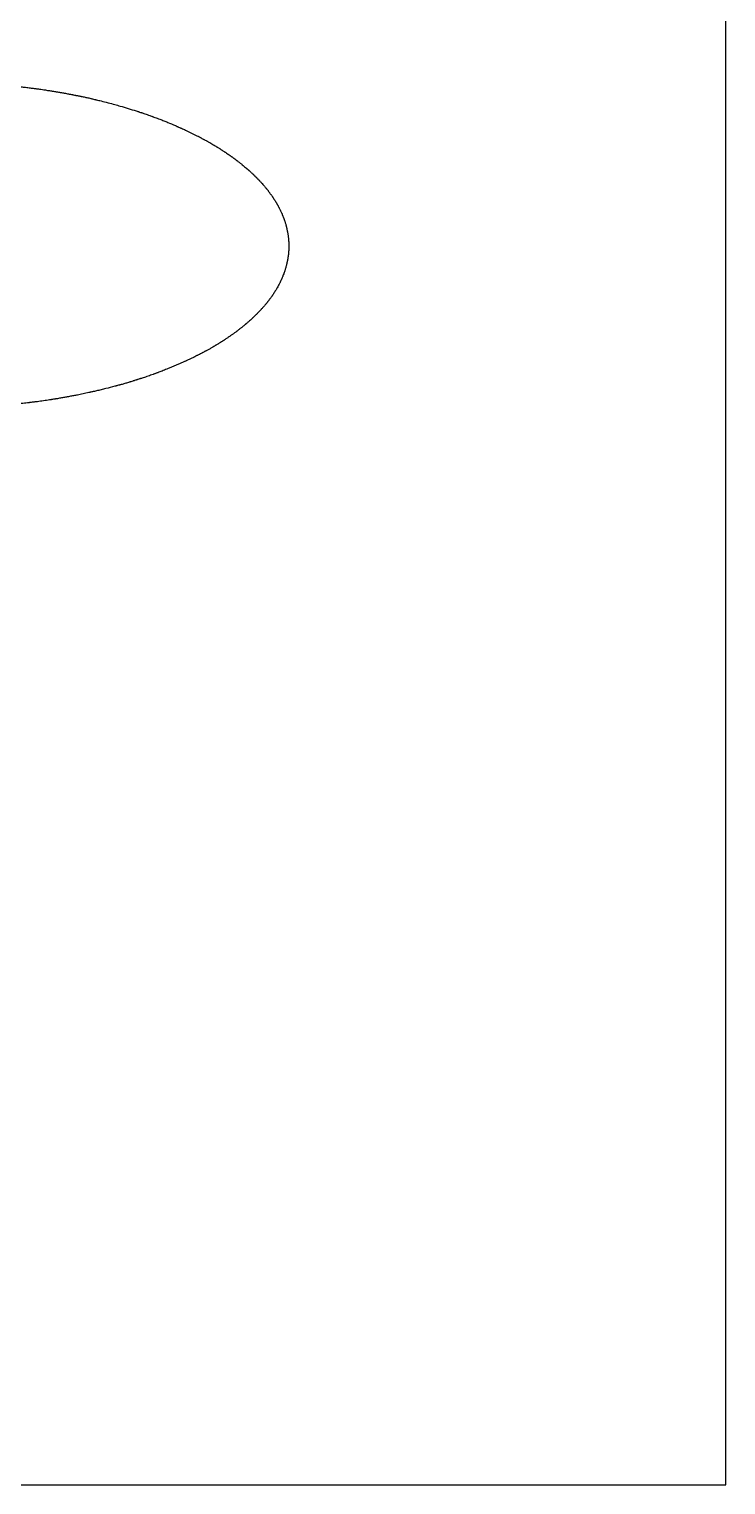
# Model space of a CAD drawing. Header units: millimetres. Extents: x 89860 to 502050, y -351975 to 882300.
# Drawn here: x 221360.838 to 221362.417, y -196982.173 to -196978.875 of the extents above; entities that cross this region are included whole.
import ezdxf

# ---------------------------------------------------------------- set-up
doc = ezdxf.new("R2010")
doc.units = ezdxf.units.MM
doc.header["$LTSCALE"] = 150
doc.layers.add('-----20 General Symbol', color=3, linetype='Continuous')
doc.layers.add('-----29 Cable Schedule', color=1, linetype='Continuous')

# ---------------------------------------------------------------- blocks, each defined once
blk = doc.blocks.new('A$C93139d4c')
at = {"layer": '-----20 General Symbol'}
for points, knots in [([(-30937.5834, -18782.1728), (-30937.5834, -18781.7199), (-30937.5834, -18781.2577), (-30937.5834, -18780.0789), (-30937.5834, -18779.3505), (-30937.5834, -18777.8524), (-30937.5834, -18777.0825), (-30937.5834, -18776.2924)], [0, 0, 0, 0, 0.249802, 0.249802, 0.624772, 0.624772, 1, 1, 1, 1]), ([(-30939.1903, -18779.0041), (-30939.1879, -18779.0044), (-30939.1856, -18779.0047), (-30939.1797, -18779.0053), (-30939.1761, -18779.0057), (-30939.169, -18779.0065), (-30939.1655, -18779.007), (-30939.162, -18779.0074)], [0, 0, 0, 0, 0.25, 0.25, 0.624999, 0.624999, 1, 1, 1, 1]), ([(-30939.162, -18779.0074), (-30939.1604, -18779.0076), (-30939.1588, -18779.0078), (-30939.1565, -18779.0081), (-30939.1557, -18779.0082), (-30939.1541, -18779.0085), (-30939.1533, -18779.0086), (-30939.1526, -18779.0087)], [0, 0, 0, 0, 0.5, 0.5, 0.75, 0.75, 1, 1, 1, 1]), ([(-30939.1526, -18779.0087), (-30939.151, -18779.0089), (-30939.1495, -18779.0091), (-30939.1471, -18779.0093), (-30939.1464, -18779.0094), (-30939.1448, -18779.0096), (-30939.1441, -18779.0097), (-30939.1433, -18779.0098)], [0, 0, 0, 0, 0.5, 0.5, 0.75, 0.75, 1, 1, 1, 1]), ([(-30939.1433, -18779.0098), (-30939.1417, -18779.01), (-30939.1402, -18779.0102), (-30939.1363, -18779.0108), (-30939.134, -18779.0111), (-30939.1294, -18779.0118), (-30939.1271, -18779.0121), (-30939.1248, -18779.0124)], [0, 0, 0, 0, 0.25, 0.25, 0.625, 0.625, 1, 1, 1, 1]), ([(-30939.1248, -18779.0124), (-30939.1233, -18779.0127), (-30939.1217, -18779.013), (-30939.1194, -18779.0134), (-30939.1187, -18779.0135), (-30939.1171, -18779.0138), (-30939.1164, -18779.0139), (-30939.1156, -18779.014)], [0, 0, 0, 0, 0.5, 0.5, 0.75, 0.75, 1, 1, 1, 1]), ([(-30939.1156, -18779.014), (-30939.1141, -18779.0143), (-30939.1126, -18779.0145), (-30939.1103, -18779.0148), (-30939.1095, -18779.0149), (-30939.108, -18779.0152), (-30939.1072, -18779.0153), (-30939.1064, -18779.0154)], [0, 0, 0, 0, 0.5, 0.5, 0.75, 0.75, 1, 1, 1, 1]), ([(-30939.1064, -18779.0154), (-30939.1049, -18779.0157), (-30939.1034, -18779.0159), (-30939.1012, -18779.0163), (-30939.1004, -18779.0165), (-30939.0989, -18779.0167), (-30939.0981, -18779.0169), (-30939.0974, -18779.017)], [0, 0, 0, 0, 0.5, 0.5, 0.75, 0.75, 1, 1, 1, 1]), ([(-30939.0974, -18779.017), (-30939.0959, -18779.0172), (-30939.0944, -18779.0174), (-30939.0921, -18779.0178), (-30939.0914, -18779.0179), (-30939.0898, -18779.0181), (-30939.0891, -18779.0182), (-30939.0883, -18779.0183)], [0, 0, 0, 0, 0.5, 0.5, 0.75, 0.75, 1, 1, 1, 1]), ([(-30939.0883, -18779.0183), (-30939.0868, -18779.0186), (-30939.0853, -18779.0189), (-30939.0831, -18779.0193), (-30939.0823, -18779.0194), (-30939.0808, -18779.0197), (-30939.0801, -18779.0198), (-30939.0793, -18779.0199)], [0, 0, 0, 0, 0.5, 0.5, 0.75, 0.75, 1, 1, 1, 1]), ([(-30939.0793, -18779.0199), (-30939.0779, -18779.0202), (-30939.0764, -18779.0206), (-30939.0742, -18779.021), (-30939.0734, -18779.0212), (-30939.0719, -18779.0215), (-30939.0712, -18779.0217), (-30939.0705, -18779.0218)], [0, 0, 0, 0, 0.5, 0.5, 0.75, 0.75, 1, 1, 1, 1]), ([(-30939.0705, -18779.0218), (-30939.069, -18779.0221), (-30939.0675, -18779.0223), (-30939.0653, -18779.0227), (-30939.0645, -18779.0229), (-30939.0631, -18779.0231), (-30939.0623, -18779.0233), (-30939.0616, -18779.0234)], [0, 0, 0, 0, 0.5, 0.5, 0.75, 0.75, 1, 1, 1, 1]), ([(-30939.0616, -18779.0234), (-30939.0601, -18779.0237), (-30939.0586, -18779.024), (-30939.0564, -18779.0245), (-30939.0557, -18779.0247), (-30939.0542, -18779.025), (-30939.0535, -18779.0251), (-30939.0527, -18779.0253)], [0, 0, 0, 0, 0.5, 0.5, 0.75, 0.75, 1, 1, 1, 1]), ([(-30939.0527, -18779.0253), (-30939.0513, -18779.0256), (-30939.0498, -18779.0258), (-30939.0476, -18779.0262), (-30939.0469, -18779.0264), (-30939.0454, -18779.0266), (-30939.0447, -18779.0268), (-30939.044, -18779.0269)], [0, 0, 0, 0, 0.5, 0.5, 0.75, 0.75, 1, 1, 1, 1]), ([(-30939.044, -18779.0269), (-30939.0411, -18779.0275), (-30939.0382, -18779.0281), (-30939.0338, -18779.0291), (-30939.0324, -18779.0294), (-30939.0295, -18779.03), (-30939.028, -18779.0303), (-30939.0266, -18779.0306)], [0, 0, 0, 0, 0.5, 0.5, 0.75, 0.75, 1, 1, 1, 1]), ([(-30939.0266, -18779.0306), (-30939.0251, -18779.031), (-30939.0237, -18779.0314), (-30939.0215, -18779.0319), (-30939.0208, -18779.0321), (-30939.0194, -18779.0324), (-30939.0187, -18779.0326), (-30939.018, -18779.0328)], [0, 0, 0, 0, 0.5, 0.5, 0.75, 0.75, 1, 1, 1, 1]), ([(-30939.018, -18779.0328), (-30939.0165, -18779.0331), (-30939.0151, -18779.0334), (-30939.013, -18779.0339), (-30939.0123, -18779.034), (-30939.0108, -18779.0343), (-30939.0101, -18779.0345), (-30939.0094, -18779.0347)], [0, 0, 0, 0, 0.5, 0.5, 0.75, 0.75, 1, 1, 1, 1]), ([(-30939.0094, -18779.0347), (-30939.0059, -18779.0355), (-30939.0024, -18779.0364), (-30938.9937, -18779.0386), (-30938.9884, -18779.04), (-30938.978, -18779.0427), (-30938.9728, -18779.044), (-30938.9675, -18779.0454)], [0, 0, 0, 0, 0.249994, 0.249994, 0.624991, 0.624991, 1, 1, 1, 1]), ([(-30938.9675, -18779.0454), (-30938.9635, -18779.0465), (-30938.9594, -18779.0477), (-30938.9493, -18779.0507), (-30938.9433, -18779.0525), (-30938.9313, -18779.0561), (-30938.9253, -18779.058), (-30938.9193, -18779.0598)], [0, 0, 0, 0, 0.249976, 0.249976, 0.624964, 0.624964, 1, 1, 1, 1]), ([(-30938.9193, -18779.0598), (-30938.918, -18779.0602), (-30938.9167, -18779.0607), (-30938.9148, -18779.0614), (-30938.9141, -18779.0616), (-30938.9128, -18779.062), (-30938.9122, -18779.0622), (-30938.9115, -18779.0625)], [0, 0, 0, 0, 0.5, 0.5, 0.75, 0.75, 1, 1, 1, 1]), ([(-30938.9115, -18779.0625), (-30938.9102, -18779.0629), (-30938.9089, -18779.0633), (-30938.907, -18779.0639), (-30938.9064, -18779.0641), (-30938.9051, -18779.0645), (-30938.9044, -18779.0647), (-30938.9038, -18779.0649)], [0, 0, 0, 0, 0.5, 0.5, 0.75, 0.75, 1, 1, 1, 1]), ([(-30938.9038, -18779.0649), (-30938.9025, -18779.0653), (-30938.9012, -18779.0658), (-30938.898, -18779.0669), (-30938.8961, -18779.0675), (-30938.8923, -18779.0689), (-30938.8904, -18779.0695), (-30938.8885, -18779.0702)], [0, 0, 0, 0, 0.249995, 0.249995, 0.624994, 0.624994, 1, 1, 1, 1]), ([(-30938.8885, -18779.0702), (-30938.8872, -18779.0707), (-30938.886, -18779.0712), (-30938.8841, -18779.0719), (-30938.8835, -18779.0722), (-30938.8822, -18779.0727), (-30938.8816, -18779.0729), (-30938.881, -18779.0732)], [0, 0, 0, 0, 0.5, 0.5, 0.75, 0.75, 1, 1, 1, 1]), ([(-30938.881, -18779.0732), (-30938.8797, -18779.0736), (-30938.8785, -18779.074), (-30938.8754, -18779.0752), (-30938.8735, -18779.0758), (-30938.8698, -18779.0772), (-30938.8679, -18779.0778), (-30938.8661, -18779.0785)], [0, 0, 0, 0, 0.249999, 0.249999, 0.624998, 0.624998, 1, 1, 1, 1]), ([(-30938.8661, -18779.0785), (-30938.8631, -18779.0797), (-30938.8601, -18779.0809), (-30938.854, -18779.0834), (-30938.851, -18779.0846), (-30938.8421, -18779.0882), (-30938.8361, -18779.0907), (-30938.8302, -18779.0932)], [0, 0, 0, 0, 0.249983, 0.249983, 0.499967, 0.499967, 1, 1, 1, 1]), ([(-30938.8302, -18779.0932), (-30938.8291, -18779.0937), (-30938.8279, -18779.0943), (-30938.8262, -18779.0951), (-30938.8256, -18779.0953), (-30938.8244, -18779.0959), (-30938.8238, -18779.0961), (-30938.8233, -18779.0964)], [0, 0, 0, 0, 0.5, 0.5, 0.75, 0.75, 1, 1, 1, 1]), ([(-30938.8233, -18779.0964), (-30938.8221, -18779.0969), (-30938.821, -18779.0974), (-30938.8193, -18779.0981), (-30938.8187, -18779.0984), (-30938.8175, -18779.0988), (-30938.817, -18779.0991), (-30938.8164, -18779.0993)], [0, 0, 0, 0, 0.5, 0.5, 0.75, 0.75, 1, 1, 1, 1]), ([(-30938.8164, -18779.0993), (-30938.8136, -18779.1007), (-30938.8108, -18779.102), (-30938.8038, -18779.1053), (-30938.7997, -18779.1073), (-30938.7914, -18779.1113), (-30938.7873, -18779.1133), (-30938.7832, -18779.1153)], [0, 0, 0, 0, 0.249974, 0.249974, 0.624967, 0.624967, 1, 1, 1, 1]), ([(-30938.7832, -18779.1153), (-30938.7821, -18779.1159), (-30938.7811, -18779.1164), (-30938.7795, -18779.1172), (-30938.7789, -18779.1175), (-30938.7779, -18779.118), (-30938.7773, -18779.1183), (-30938.7768, -18779.1185)], [0, 0, 0, 0, 0.5, 0.5, 0.75, 0.75, 1, 1, 1, 1]), ([(-30938.7768, -18779.1185), (-30938.7758, -18779.1191), (-30938.7747, -18779.1197), (-30938.7731, -18779.1206), (-30938.7726, -18779.1209), (-30938.7716, -18779.1214), (-30938.771, -18779.1217), (-30938.7705, -18779.122)], [0, 0, 0, 0, 0.5, 0.5, 0.75, 0.75, 1, 1, 1, 1]), ([(-30938.7705, -18779.122), (-30938.7695, -18779.1226), (-30938.7684, -18779.1231), (-30938.7669, -18779.1239), (-30938.7664, -18779.1242), (-30938.7653, -18779.1247), (-30938.7648, -18779.125), (-30938.7643, -18779.1252)], [0, 0, 0, 0, 0.5, 0.5, 0.75, 0.75, 1, 1, 1, 1]), ([(-30938.7643, -18779.1252), (-30938.7633, -18779.1258), (-30938.7622, -18779.1264), (-30938.7607, -18779.1272), (-30938.7602, -18779.1275), (-30938.7592, -18779.1281), (-30938.7586, -18779.1284), (-30938.7581, -18779.1287)], [0, 0, 0, 0, 0.5, 0.5, 0.75, 0.75, 1, 1, 1, 1]), ([(-30938.7581, -18779.1287), (-30938.7571, -18779.1293), (-30938.7561, -18779.1298), (-30938.7536, -18779.1313), (-30938.7521, -18779.1321), (-30938.7491, -18779.1339), (-30938.7476, -18779.1348), (-30938.7461, -18779.1356)], [0, 0, 0, 0, 0.249998, 0.249998, 0.624998, 0.624998, 1, 1, 1, 1]), ([(-30938.7461, -18779.1356), (-30938.7451, -18779.1362), (-30938.7441, -18779.1368), (-30938.7426, -18779.1376), (-30938.7422, -18779.1379), (-30938.7412, -18779.1385), (-30938.7407, -18779.1388), (-30938.7402, -18779.1391)], [0, 0, 0, 0, 0.5, 0.5, 0.75, 0.75, 1, 1, 1, 1]), ([(-30938.7402, -18779.1391), (-30938.7392, -18779.1397), (-30938.7383, -18779.1403), (-30938.7368, -18779.1413), (-30938.7363, -18779.1416), (-30938.7354, -18779.1422), (-30938.7349, -18779.1425), (-30938.7344, -18779.1428)], [0, 0, 0, 0, 0.5, 0.5, 0.75, 0.75, 1, 1, 1, 1]), ([(-30938.7344, -18779.1428), (-30938.7335, -18779.1434), (-30938.7325, -18779.144), (-30938.7311, -18779.1448), (-30938.7306, -18779.1451), (-30938.7297, -18779.1457), (-30938.7292, -18779.146), (-30938.7287, -18779.1463)], [0, 0, 0, 0, 0.5, 0.5, 0.75, 0.75, 1, 1, 1, 1]), ([(-30938.7287, -18779.1463), (-30938.7278, -18779.1469), (-30938.7268, -18779.1475), (-30938.7254, -18779.1485), (-30938.725, -18779.1488), (-30938.724, -18779.1494), (-30938.7236, -18779.1497), (-30938.7231, -18779.15)], [0, 0, 0, 0, 0.5, 0.5, 0.75, 0.75, 1, 1, 1, 1]), ([(-30938.7231, -18779.15), (-30938.7222, -18779.1506), (-30938.7213, -18779.1512), (-30938.7199, -18779.152), (-30938.7194, -18779.1523), (-30938.7185, -18779.1529), (-30938.718, -18779.1532), (-30938.7176, -18779.1535)], [0, 0, 0, 0, 0.5, 0.5, 0.75, 0.75, 1, 1, 1, 1]), ([(-30938.7176, -18779.1535), (-30938.7167, -18779.1541), (-30938.7157, -18779.1547), (-30938.7135, -18779.1563), (-30938.7121, -18779.1572), (-30938.7094, -18779.1591), (-30938.7081, -18779.16), (-30938.7068, -18779.1609)], [0, 0, 0, 0, 0.249998, 0.249998, 0.624997, 0.624997, 1, 1, 1, 1]), ([(-30938.7068, -18779.1609), (-30938.7059, -18779.1616), (-30938.705, -18779.1622), (-30938.7037, -18779.1631), (-30938.7032, -18779.1634), (-30938.7024, -18779.1641), (-30938.7019, -18779.1644), (-30938.7015, -18779.1647)], [0, 0, 0, 0, 0.5, 0.5, 0.75, 0.75, 1, 1, 1, 1]), ([(-30938.7015, -18779.1647), (-30938.7006, -18779.1653), (-30938.6998, -18779.1659), (-30938.6985, -18779.1669), (-30938.6981, -18779.1672), (-30938.6972, -18779.1678), (-30938.6968, -18779.1681), (-30938.6963, -18779.1684)], [0, 0, 0, 0, 0.5, 0.5, 0.75, 0.75, 1, 1, 1, 1]), ([(-30938.6963, -18779.1684), (-30938.6955, -18779.1691), (-30938.6946, -18779.1697), (-30938.6934, -18779.1707), (-30938.6929, -18779.1711), (-30938.6921, -18779.1717), (-30938.6917, -18779.1721), (-30938.6912, -18779.1724)], [0, 0, 0, 0, 0.5, 0.5, 0.75, 0.75, 1, 1, 1, 1]), ([(-30938.6912, -18779.1724), (-30938.6896, -18779.1736), (-30938.688, -18779.1749), (-30938.6855, -18779.1768), (-30938.6847, -18779.1774), (-30938.683, -18779.1786), (-30938.6822, -18779.1792), (-30938.6814, -18779.1799)], [0, 0, 0, 0, 0.5, 0.5, 0.75, 0.75, 1, 1, 1, 1]), ([(-30938.6814, -18779.1799), (-30938.6806, -18779.1805), (-30938.6798, -18779.1812), (-30938.6778, -18779.1829), (-30938.6767, -18779.1839), (-30938.6743, -18779.1859), (-30938.6731, -18779.1869), (-30938.672, -18779.1879)], [0, 0, 0, 0, 0.249998, 0.249998, 0.624997, 0.624997, 1, 1, 1, 1]), ([(-30938.672, -18779.1879), (-30938.6712, -18779.1885), (-30938.6704, -18779.1892), (-30938.6693, -18779.1902), (-30938.6689, -18779.1905), (-30938.6681, -18779.1912), (-30938.6678, -18779.1915), (-30938.6674, -18779.1918)], [0, 0, 0, 0, 0.5, 0.5, 0.75, 0.75, 1, 1, 1, 1]), ([(-30938.6674, -18779.1918), (-30938.6666, -18779.1925), (-30938.6659, -18779.1931), (-30938.6648, -18779.194), (-30938.6644, -18779.1943), (-30938.6636, -18779.195), (-30938.6633, -18779.1953), (-30938.6629, -18779.1956)], [0, 0, 0, 0, 0.5, 0.5, 0.75, 0.75, 1, 1, 1, 1]), ([(-30938.6629, -18779.1956), (-30938.6622, -18779.1962), (-30938.6614, -18779.1969), (-30938.6603, -18779.1979), (-30938.66, -18779.1982), (-30938.6592, -18779.1989), (-30938.6589, -18779.1992), (-30938.6585, -18779.1996)], [0, 0, 0, 0, 0.5, 0.5, 0.75, 0.75, 1, 1, 1, 1]), ([(-30938.6585, -18779.1996), (-30938.6578, -18779.2003), (-30938.6571, -18779.201), (-30938.656, -18779.2021), (-30938.6556, -18779.2024), (-30938.6549, -18779.2031), (-30938.6545, -18779.2035), (-30938.6542, -18779.2038)], [0, 0, 0, 0, 0.5, 0.5, 0.75, 0.75, 1, 1, 1, 1]), ([(-30938.6542, -18779.2038), (-30938.6535, -18779.2045), (-30938.6528, -18779.2052), (-30938.6517, -18779.2062), (-30938.6514, -18779.2065), (-30938.6507, -18779.2072), (-30938.6503, -18779.2075), (-30938.65, -18779.2078)], [0, 0, 0, 0, 0.5, 0.5, 0.75, 0.75, 1, 1, 1, 1]), ([(-30938.65, -18779.2078), (-30938.6493, -18779.2085), (-30938.6486, -18779.2091), (-30938.6476, -18779.2101), (-30938.6473, -18779.2105), (-30938.6466, -18779.2111), (-30938.6463, -18779.2115), (-30938.6459, -18779.2118)], [0, 0, 0, 0, 0.5, 0.5, 0.75, 0.75, 1, 1, 1, 1]), ([(-30938.6459, -18779.2118), (-30938.6453, -18779.2125), (-30938.6446, -18779.2132), (-30938.6436, -18779.2143), (-30938.6433, -18779.2146), (-30938.6426, -18779.2154), (-30938.6423, -18779.2157), (-30938.642, -18779.2161)], [0, 0, 0, 0, 0.5, 0.5, 0.75, 0.75, 1, 1, 1, 1]), ([(-30938.642, -18779.2161), (-30938.6413, -18779.2167), (-30938.6407, -18779.2174), (-30938.6397, -18779.2184), (-30938.6394, -18779.2187), (-30938.6387, -18779.2194), (-30938.6384, -18779.2197), (-30938.6381, -18779.2201)], [0, 0, 0, 0, 0.5, 0.5, 0.75, 0.75, 1, 1, 1, 1]), ([(-30938.6381, -18779.2201), (-30938.6374, -18779.2208), (-30938.6368, -18779.2215), (-30938.6358, -18779.2225), (-30938.6355, -18779.2229), (-30938.6349, -18779.2236), (-30938.6346, -18779.224), (-30938.6343, -18779.2243)], [0, 0, 0, 0, 0.5, 0.5, 0.75, 0.75, 1, 1, 1, 1]), ([(-30938.6343, -18779.2243), (-30938.6331, -18779.2257), (-30938.6319, -18779.2271), (-30938.6301, -18779.2291), (-30938.6295, -18779.2298), (-30938.6283, -18779.2312), (-30938.6277, -18779.2319), (-30938.6271, -18779.2326)], [0, 0, 0, 0, 0.499999, 0.499999, 0.75, 0.75, 1, 1, 1, 1]), ([(-30938.6271, -18779.2326), (-30938.6265, -18779.2333), (-30938.6259, -18779.234), (-30938.625, -18779.235), (-30938.6247, -18779.2354), (-30938.6242, -18779.2361), (-30938.6239, -18779.2365), (-30938.6236, -18779.2368)], [0, 0, 0, 0, 0.5, 0.5, 0.75, 0.75, 1, 1, 1, 1]), ([(-30938.6236, -18779.2368), (-30938.623, -18779.2375), (-30938.6225, -18779.2382), (-30938.6216, -18779.2393), (-30938.6213, -18779.2396), (-30938.6208, -18779.2404), (-30938.6205, -18779.2407), (-30938.6202, -18779.2411)], [0, 0, 0, 0, 0.5, 0.5, 0.75, 0.75, 1, 1, 1, 1]), ([(-30938.6202, -18779.2411), (-30938.6197, -18779.2418), (-30938.6192, -18779.2425), (-30938.6184, -18779.2435), (-30938.6181, -18779.2439), (-30938.6175, -18779.2446), (-30938.6173, -18779.245), (-30938.617, -18779.2453)], [0, 0, 0, 0, 0.5, 0.5, 0.75, 0.75, 1, 1, 1, 1]), ([(-30938.617, -18779.2453), (-30938.6165, -18779.2461), (-30938.616, -18779.2468), (-30938.6152, -18779.248), (-30938.6149, -18779.2483), (-30938.6144, -18779.2491), (-30938.6142, -18779.2495), (-30938.6139, -18779.2498)], [0, 0, 0, 0, 0.5, 0.5, 0.75, 0.75, 1, 1, 1, 1]), ([(-30938.6139, -18779.2498), (-30938.6134, -18779.2505), (-30938.6129, -18779.2513), (-30938.6121, -18779.2523), (-30938.6119, -18779.2527), (-30938.6114, -18779.2534), (-30938.6111, -18779.2537), (-30938.6108, -18779.2541)], [0, 0, 0, 0, 0.5, 0.5, 0.75, 0.75, 1, 1, 1, 1]), ([(-30938.6108, -18779.2541), (-30938.6104, -18779.2548), (-30938.6099, -18779.2555), (-30938.6092, -18779.2566), (-30938.6089, -18779.2569), (-30938.6084, -18779.2576), (-30938.6082, -18779.258), (-30938.608, -18779.2583)], [0, 0, 0, 0, 0.5, 0.5, 0.75, 0.75, 1, 1, 1, 1]), ([(-30938.608, -18779.2583), (-30938.6075, -18779.2591), (-30938.607, -18779.2598), (-30938.6063, -18779.261), (-30938.6061, -18779.2613), (-30938.6056, -18779.2621), (-30938.6054, -18779.2625), (-30938.6052, -18779.2629)], [0, 0, 0, 0, 0.5, 0.5, 0.75, 0.75, 1, 1, 1, 1]), ([(-30938.6052, -18779.2629), (-30938.6047, -18779.2636), (-30938.6043, -18779.2643), (-30938.6036, -18779.2653), (-30938.6034, -18779.2657), (-30938.6029, -18779.2664), (-30938.6027, -18779.2668), (-30938.6025, -18779.2671)], [0, 0, 0, 0, 0.5, 0.5, 0.75, 0.75, 1, 1, 1, 1]), ([(-30938.6025, -18779.2671), (-30938.602, -18779.2679), (-30938.6016, -18779.2686), (-30938.601, -18779.2697), (-30938.6008, -18779.2701), (-30938.6003, -18779.2709), (-30938.6001, -18779.2712), (-30938.5999, -18779.2716)], [0, 0, 0, 0, 0.5, 0.5, 0.75, 0.75, 1, 1, 1, 1]), ([(-30938.5999, -18779.2716), (-30938.5995, -18779.2723), (-30938.5991, -18779.273), (-30938.5985, -18779.2741), (-30938.5983, -18779.2745), (-30938.5978, -18779.2752), (-30938.5976, -18779.2755), (-30938.5974, -18779.2759)], [0, 0, 0, 0, 0.5, 0.5, 0.75, 0.75, 1, 1, 1, 1]), ([(-30938.5974, -18779.2759), (-30938.597, -18779.2766), (-30938.5967, -18779.2774), (-30938.5961, -18779.2785), (-30938.5959, -18779.2789), (-30938.5955, -18779.2796), (-30938.5953, -18779.28), (-30938.5951, -18779.2804)], [0, 0, 0, 0, 0.5, 0.5, 0.75, 0.75, 1, 1, 1, 1]), ([(-30938.5951, -18779.2804), (-30938.5947, -18779.2811), (-30938.5944, -18779.2819), (-30938.5934, -18779.2838), (-30938.5929, -18779.2849), (-30938.5918, -18779.2872), (-30938.5913, -18779.2883), (-30938.5908, -18779.2894)], [0, 0, 0, 0, 0.249998, 0.249998, 0.624997, 0.624997, 1, 1, 1, 1]), ([(-30938.5908, -18779.2894), (-30938.5904, -18779.2902), (-30938.5901, -18779.2909), (-30938.5896, -18779.292), (-30938.5894, -18779.2924), (-30938.5891, -18779.2932), (-30938.5889, -18779.2935), (-30938.5888, -18779.2939)], [0, 0, 0, 0, 0.5, 0.5, 0.75, 0.75, 1, 1, 1, 1]), ([(-30938.5888, -18779.2939), (-30938.5885, -18779.2947), (-30938.5882, -18779.2954), (-30938.5877, -18779.2966), (-30938.5875, -18779.2969), (-30938.5872, -18779.2977), (-30938.5871, -18779.2981), (-30938.5869, -18779.2984)], [0, 0, 0, 0, 0.5, 0.5, 0.75, 0.75, 1, 1, 1, 1]), ([(-30938.5869, -18779.2984), (-30938.5866, -18779.2992), (-30938.5863, -18779.2999), (-30938.5859, -18779.3011), (-30938.5857, -18779.3014), (-30938.5854, -18779.3022), (-30938.5853, -18779.3026), (-30938.5852, -18779.3029)], [0, 0, 0, 0, 0.5, 0.5, 0.75, 0.75, 1, 1, 1, 1]), ([(-30938.5852, -18779.3029), (-30938.5849, -18779.3037), (-30938.5846, -18779.3044), (-30938.5842, -18779.3056), (-30938.5841, -18779.306), (-30938.5838, -18779.3067), (-30938.5837, -18779.3071), (-30938.5835, -18779.3075)], [0, 0, 0, 0, 0.5, 0.5, 0.75, 0.75, 1, 1, 1, 1]), ([(-30938.5835, -18779.3075), (-30938.5833, -18779.3082), (-30938.583, -18779.309), (-30938.5824, -18779.3109), (-30938.582, -18779.3121), (-30938.5813, -18779.3144), (-30938.581, -18779.3156), (-30938.5806, -18779.3167)], [0, 0, 0, 0, 0.249995, 0.249995, 0.624993, 0.624993, 1, 1, 1, 1]), ([(-30938.5806, -18779.3167), (-30938.5804, -18779.3175), (-30938.5802, -18779.3183), (-30938.5799, -18779.3195), (-30938.5798, -18779.3199), (-30938.5795, -18779.3207), (-30938.5794, -18779.3211), (-30938.5793, -18779.3215)], [0, 0, 0, 0, 0.5, 0.5, 0.75, 0.75, 1, 1, 1, 1]), ([(-30938.5793, -18779.3215), (-30938.5791, -18779.3223), (-30938.579, -18779.323), (-30938.5787, -18779.3241), (-30938.5786, -18779.3245), (-30938.5784, -18779.3253), (-30938.5783, -18779.3256), (-30938.5782, -18779.326)], [0, 0, 0, 0, 0.5, 0.5, 0.75, 0.75, 1, 1, 1, 1]), ([(-30938.5782, -18779.326), (-30938.578, -18779.3268), (-30938.5779, -18779.3276), (-30938.5774, -18779.3295), (-30938.5772, -18779.3307), (-30938.5767, -18779.333), (-30938.5765, -18779.3341), (-30938.5763, -18779.3353)], [0, 0, 0, 0, 0.249998, 0.249998, 0.624997, 0.624997, 1, 1, 1, 1]), ([(-30938.5763, -18779.3353), (-30938.5761, -18779.3361), (-30938.576, -18779.3369), (-30938.5757, -18779.3389), (-30938.5755, -18779.3401), (-30938.5752, -18779.3425), (-30938.575, -18779.3436), (-30938.5749, -18779.3448)], [0, 0, 0, 0, 0.249998, 0.249998, 0.624997, 0.624997, 1, 1, 1, 1]), ([(-30938.5749, -18779.3448), (-30938.5748, -18779.3456), (-30938.5747, -18779.3463), (-30938.5746, -18779.3475), (-30938.5745, -18779.3478), (-30938.5744, -18779.3486), (-30938.5744, -18779.349), (-30938.5743, -18779.3493)], [0, 0, 0, 0, 0.5, 0.5, 0.75, 0.75, 1, 1, 1, 1]), ([(-30938.5743, -18779.3493), (-30938.5743, -18779.3501), (-30938.5742, -18779.3509), (-30938.5741, -18779.3521), (-30938.5741, -18779.3525), (-30938.574, -18779.3533), (-30938.574, -18779.3537), (-30938.574, -18779.3541)], [0, 0, 0, 0, 0.5, 0.5, 0.75, 0.75, 1, 1, 1, 1]), ([(-30938.574, -18779.3541), (-30938.5739, -18779.3557), (-30938.5738, -18779.3573), (-30938.5737, -18779.3597), (-30938.5737, -18779.3605), (-30938.5736, -18779.3621), (-30938.5736, -18779.3629), (-30938.5736, -18779.3636)], [0, 0, 0, 0, 0.5, 0.5, 0.75, 0.75, 1, 1, 1, 1]), ([(-30938.5749, -18779.3875), (-30938.5751, -18779.389), (-30938.5753, -18779.3906), (-30938.5757, -18779.3929), (-30938.5758, -18779.3936), (-30938.576, -18779.3952), (-30938.5762, -18779.396), (-30938.5763, -18779.3967)], [0, 0, 0, 0, 0.5, 0.5, 0.75, 0.75, 1, 1, 1, 1]), ([(-30938.5743, -18779.3827), (-30938.5744, -18779.3835), (-30938.5745, -18779.3843), (-30938.5746, -18779.3855), (-30938.5747, -18779.3859), (-30938.5748, -18779.3867), (-30938.5748, -18779.3871), (-30938.5749, -18779.3875)], [0, 0, 0, 0, 0.5, 0.5, 0.75, 0.75, 1, 1, 1, 1]), ([(-30938.574, -18779.3779), (-30938.574, -18779.3787), (-30938.5741, -18779.3795), (-30938.5742, -18779.3807), (-30938.5742, -18779.3811), (-30938.5743, -18779.3819), (-30938.5743, -18779.3823), (-30938.5743, -18779.3827)], [0, 0, 0, 0, 0.5, 0.5, 0.75, 0.75, 1, 1, 1, 1]), ([(-30938.5736, -18779.3684), (-30938.5736, -18779.37), (-30938.5737, -18779.3716), (-30938.5738, -18779.374), (-30938.5738, -18779.3748), (-30938.5739, -18779.3764), (-30938.5739, -18779.3772), (-30938.574, -18779.3779)], [0, 0, 0, 0, 0.5, 0.5, 0.75, 0.75, 1, 1, 1, 1]), ([(-30938.5736, -18779.3636), (-30938.5736, -18779.3644), (-30938.5736, -18779.3652), (-30938.5736, -18779.3664), (-30938.5736, -18779.3668), (-30938.5736, -18779.3676), (-30938.5736, -18779.368), (-30938.5736, -18779.3684)], [0, 0, 0, 0, 0.5, 0.5, 0.75, 0.75, 1, 1, 1, 1]), ([(-30938.582, -18779.42), (-30938.5822, -18779.4208), (-30938.5825, -18779.4215), (-30938.5829, -18779.4226), (-30938.583, -18779.423), (-30938.5833, -18779.4238), (-30938.5834, -18779.4241), (-30938.5835, -18779.4245)], [0, 0, 0, 0, 0.5, 0.5, 0.75, 0.75, 1, 1, 1, 1]), ([(-30938.5793, -18779.4108), (-30938.5796, -18779.4115), (-30938.5798, -18779.4123), (-30938.5803, -18779.4142), (-30938.5807, -18779.4154), (-30938.5813, -18779.4177), (-30938.5817, -18779.4188), (-30938.582, -18779.42)], [0, 0, 0, 0, 0.25, 0.25, 0.625, 0.625, 1, 1, 1, 1]), ([(-30938.5772, -18779.4015), (-30938.5775, -18779.403), (-30938.5779, -18779.4046), (-30938.5784, -18779.4069), (-30938.5786, -18779.4077), (-30938.579, -18779.4092), (-30938.5791, -18779.41), (-30938.5793, -18779.4108)], [0, 0, 0, 0, 0.5, 0.5, 0.75, 0.75, 1, 1, 1, 1]), ([(-30938.5763, -18779.3967), (-30938.5764, -18779.3975), (-30938.5766, -18779.3983), (-30938.5768, -18779.3995), (-30938.5769, -18779.3999), (-30938.577, -18779.4007), (-30938.5771, -18779.4011), (-30938.5772, -18779.4015)], [0, 0, 0, 0, 0.5, 0.5, 0.75, 0.75, 1, 1, 1, 1]), ([(-30938.5929, -18779.4472), (-30938.5933, -18779.448), (-30938.5937, -18779.4487), (-30938.5946, -18779.4505), (-30938.5952, -18779.4516), (-30938.5963, -18779.4538), (-30938.5969, -18779.4548), (-30938.5974, -18779.4559)], [0, 0, 0, 0, 0.25, 0.25, 0.624999, 0.624999, 1, 1, 1, 1]), ([(-30938.5908, -18779.4427), (-30938.5911, -18779.4435), (-30938.5915, -18779.4442), (-30938.592, -18779.4454), (-30938.5922, -18779.4457), (-30938.5925, -18779.4465), (-30938.5927, -18779.4468), (-30938.5929, -18779.4472)], [0, 0, 0, 0, 0.5, 0.5, 0.75, 0.75, 1, 1, 1, 1]), ([(-30938.5888, -18779.4382), (-30938.5891, -18779.439), (-30938.5894, -18779.4397), (-30938.5899, -18779.4409), (-30938.5901, -18779.4412), (-30938.5904, -18779.442), (-30938.5906, -18779.4424), (-30938.5908, -18779.4427)], [0, 0, 0, 0, 0.5, 0.5, 0.75, 0.75, 1, 1, 1, 1]), ([(-30938.5852, -18779.429), (-30938.5858, -18779.4305), (-30938.5864, -18779.4321), (-30938.5873, -18779.4344), (-30938.5876, -18779.4352), (-30938.5882, -18779.4367), (-30938.5885, -18779.4375), (-30938.5888, -18779.4382)], [0, 0, 0, 0, 0.5, 0.5, 0.75, 0.75, 1, 1, 1, 1]), ([(-30938.5835, -18779.4245), (-30938.5838, -18779.4252), (-30938.5841, -18779.426), (-30938.5845, -18779.4271), (-30938.5846, -18779.4275), (-30938.5849, -18779.4282), (-30938.585, -18779.4286), (-30938.5852, -18779.429)], [0, 0, 0, 0, 0.5, 0.5, 0.75, 0.75, 1, 1, 1, 1]), ([(-30938.617, -18779.4866), (-30938.6175, -18779.4873), (-30938.6181, -18779.488), (-30938.6189, -18779.489), (-30938.6192, -18779.4894), (-30938.6197, -18779.4901), (-30938.62, -18779.4904), (-30938.6202, -18779.4908)], [0, 0, 0, 0, 0.5, 0.5, 0.75, 0.75, 1, 1, 1, 1]), ([(-30938.6139, -18779.4821), (-30938.6144, -18779.4828), (-30938.6149, -18779.4836), (-30938.6157, -18779.4847), (-30938.616, -18779.4851), (-30938.6165, -18779.4858), (-30938.6168, -18779.4862), (-30938.617, -18779.4866)], [0, 0, 0, 0, 0.5, 0.5, 0.75, 0.75, 1, 1, 1, 1]), ([(-30938.6108, -18779.4778), (-30938.6114, -18779.4786), (-30938.6119, -18779.4793), (-30938.6126, -18779.4803), (-30938.6129, -18779.4807), (-30938.6134, -18779.4814), (-30938.6136, -18779.4817), (-30938.6139, -18779.4821)], [0, 0, 0, 0, 0.5, 0.5, 0.75, 0.75, 1, 1, 1, 1]), ([(-30938.608, -18779.4736), (-30938.6084, -18779.4743), (-30938.6089, -18779.475), (-30938.6096, -18779.4761), (-30938.6099, -18779.4764), (-30938.6104, -18779.4771), (-30938.6106, -18779.4775), (-30938.6108, -18779.4778)], [0, 0, 0, 0, 0.5, 0.5, 0.75, 0.75, 1, 1, 1, 1]), ([(-30938.6052, -18779.4691), (-30938.6056, -18779.4699), (-30938.6061, -18779.4706), (-30938.6068, -18779.4718), (-30938.607, -18779.4721), (-30938.6075, -18779.4729), (-30938.6077, -18779.4733), (-30938.608, -18779.4736)], [0, 0, 0, 0, 0.5, 0.5, 0.75, 0.75, 1, 1, 1, 1]), ([(-30938.6025, -18779.4649), (-30938.6029, -18779.4656), (-30938.6034, -18779.4663), (-30938.6041, -18779.4674), (-30938.6043, -18779.4677), (-30938.6047, -18779.4684), (-30938.605, -18779.4688), (-30938.6052, -18779.4691)], [0, 0, 0, 0, 0.5, 0.5, 0.75, 0.75, 1, 1, 1, 1]), ([(-30938.5974, -18779.4559), (-30938.5983, -18779.4574), (-30938.5991, -18779.4589), (-30938.6003, -18779.4612), (-30938.6008, -18779.4619), (-30938.6016, -18779.4634), (-30938.602, -18779.4642), (-30938.6025, -18779.4649)], [0, 0, 0, 0, 0.5, 0.5, 0.75, 0.75, 1, 1, 1, 1]), ([(-30938.6459, -18779.5198), (-30938.6466, -18779.5204), (-30938.6473, -18779.5211), (-30938.6483, -18779.5221), (-30938.6486, -18779.5224), (-30938.6493, -18779.5231), (-30938.6497, -18779.5234), (-30938.65, -18779.5237)], [0, 0, 0, 0, 0.5, 0.5, 0.75, 0.75, 1, 1, 1, 1]), ([(-30938.642, -18779.5156), (-30938.6426, -18779.5163), (-30938.6433, -18779.517), (-30938.6443, -18779.518), (-30938.6446, -18779.5184), (-30938.6453, -18779.5191), (-30938.6456, -18779.5194), (-30938.6459, -18779.5198)], [0, 0, 0, 0, 0.5, 0.5, 0.75, 0.75, 1, 1, 1, 1]), ([(-30938.6381, -18779.5116), (-30938.6387, -18779.5123), (-30938.6394, -18779.5129), (-30938.6403, -18779.5139), (-30938.6407, -18779.5142), (-30938.6413, -18779.5149), (-30938.6416, -18779.5152), (-30938.642, -18779.5156)], [0, 0, 0, 0, 0.5, 0.5, 0.75, 0.75, 1, 1, 1, 1]), ([(-30938.6343, -18779.5074), (-30938.6349, -18779.5081), (-30938.6355, -18779.5088), (-30938.6365, -18779.5099), (-30938.6368, -18779.5102), (-30938.6374, -18779.5109), (-30938.6377, -18779.5113), (-30938.6381, -18779.5116)], [0, 0, 0, 0, 0.5, 0.5, 0.75, 0.75, 1, 1, 1, 1]), ([(-30938.6271, -18779.4992), (-30938.6277, -18779.4999), (-30938.6283, -18779.5006), (-30938.6298, -18779.5023), (-30938.6307, -18779.5033), (-30938.6325, -18779.5053), (-30938.6334, -18779.5064), (-30938.6343, -18779.5074)], [0, 0, 0, 0, 0.249997, 0.249997, 0.624996, 0.624996, 1, 1, 1, 1]), ([(-30938.6236, -18779.495), (-30938.6242, -18779.4957), (-30938.6247, -18779.4964), (-30938.6256, -18779.4975), (-30938.6259, -18779.4978), (-30938.6265, -18779.4985), (-30938.6268, -18779.4989), (-30938.6271, -18779.4992)], [0, 0, 0, 0, 0.5, 0.5, 0.75, 0.75, 1, 1, 1, 1]), ([(-30938.6202, -18779.4908), (-30938.6208, -18779.4915), (-30938.6213, -18779.4922), (-30938.6222, -18779.4932), (-30938.6225, -18779.4936), (-30938.623, -18779.4943), (-30938.6233, -18779.4946), (-30938.6236, -18779.495)], [0, 0, 0, 0, 0.5, 0.5, 0.75, 0.75, 1, 1, 1, 1]), ([(-30938.6814, -18779.5514), (-30938.6822, -18779.552), (-30938.683, -18779.5526), (-30938.6843, -18779.5535), (-30938.6847, -18779.5538), (-30938.6855, -18779.5545), (-30938.6859, -18779.5548), (-30938.6863, -18779.5551)], [0, 0, 0, 0, 0.5, 0.5, 0.75, 0.75, 1, 1, 1, 1]), ([(-30938.672, -18779.5435), (-30938.6735, -18779.5448), (-30938.6751, -18779.5461), (-30938.6774, -18779.5481), (-30938.6782, -18779.5488), (-30938.6798, -18779.5501), (-30938.6806, -18779.5507), (-30938.6814, -18779.5514)], [0, 0, 0, 0, 0.5, 0.5, 0.75, 0.75, 1, 1, 1, 1]), ([(-30938.6674, -18779.5398), (-30938.6681, -18779.5404), (-30938.6689, -18779.541), (-30938.67, -18779.542), (-30938.6704, -18779.5423), (-30938.6712, -18779.5429), (-30938.6716, -18779.5432), (-30938.672, -18779.5435)], [0, 0, 0, 0, 0.5, 0.5, 0.75, 0.75, 1, 1, 1, 1]), ([(-30938.6585, -18779.5319), (-30938.66, -18779.5332), (-30938.6614, -18779.5345), (-30938.6636, -18779.5365), (-30938.6644, -18779.5372), (-30938.6659, -18779.5385), (-30938.6666, -18779.5391), (-30938.6674, -18779.5398)], [0, 0, 0, 0, 0.5, 0.5, 0.75, 0.75, 1, 1, 1, 1]), ([(-30938.6542, -18779.5277), (-30938.6549, -18779.5284), (-30938.6556, -18779.5291), (-30938.6567, -18779.5301), (-30938.6571, -18779.5305), (-30938.6578, -18779.5312), (-30938.6581, -18779.5316), (-30938.6585, -18779.5319)], [0, 0, 0, 0, 0.5, 0.5, 0.75, 0.75, 1, 1, 1, 1]), ([(-30938.65, -18779.5237), (-30938.6507, -18779.5244), (-30938.6514, -18779.5251), (-30938.6524, -18779.526), (-30938.6528, -18779.5264), (-30938.6535, -18779.527), (-30938.6538, -18779.5274), (-30938.6542, -18779.5277)], [0, 0, 0, 0, 0.5, 0.5, 0.75, 0.75, 1, 1, 1, 1]), ([(-30938.7287, -18779.5845), (-30938.7297, -18779.5852), (-30938.7306, -18779.5858), (-30938.732, -18779.5867), (-30938.7325, -18779.587), (-30938.7335, -18779.5876), (-30938.7339, -18779.5879), (-30938.7344, -18779.5882)], [0, 0, 0, 0, 0.5, 0.5, 0.75, 0.75, 1, 1, 1, 1]), ([(-30938.7231, -18779.5811), (-30938.724, -18779.5817), (-30938.725, -18779.5823), (-30938.7264, -18779.5831), (-30938.7268, -18779.5834), (-30938.7278, -18779.584), (-30938.7282, -18779.5843), (-30938.7287, -18779.5845)], [0, 0, 0, 0, 0.5, 0.5, 0.75, 0.75, 1, 1, 1, 1]), ([(-30938.7176, -18779.5774), (-30938.7185, -18779.5781), (-30938.7194, -18779.5787), (-30938.7208, -18779.5796), (-30938.7213, -18779.5799), (-30938.7222, -18779.5805), (-30938.7226, -18779.5808), (-30938.7231, -18779.5811)], [0, 0, 0, 0, 0.5, 0.5, 0.75, 0.75, 1, 1, 1, 1]), ([(-30938.7068, -18779.5701), (-30938.7085, -18779.5713), (-30938.7103, -18779.5725), (-30938.713, -18779.5744), (-30938.7139, -18779.575), (-30938.7157, -18779.5762), (-30938.7167, -18779.5768), (-30938.7176, -18779.5774)], [0, 0, 0, 0, 0.5, 0.5, 0.75, 0.75, 1, 1, 1, 1]), ([(-30938.7015, -18779.5664), (-30938.7024, -18779.567), (-30938.7032, -18779.5676), (-30938.7046, -18779.5685), (-30938.705, -18779.5689), (-30938.7059, -18779.5695), (-30938.7063, -18779.5698), (-30938.7068, -18779.5701)], [0, 0, 0, 0, 0.5, 0.5, 0.75, 0.75, 1, 1, 1, 1]), ([(-30938.6912, -18779.559), (-30938.6929, -18779.5603), (-30938.6946, -18779.5615), (-30938.6972, -18779.5633), (-30938.6981, -18779.5639), (-30938.6998, -18779.5652), (-30938.7006, -18779.5658), (-30938.7015, -18779.5664)], [0, 0, 0, 0, 0.5, 0.5, 0.75, 0.75, 1, 1, 1, 1]), ([(-30938.6863, -18779.5551), (-30938.6871, -18779.5557), (-30938.688, -18779.5564), (-30938.6892, -18779.5574), (-30938.6896, -18779.5577), (-30938.6904, -18779.5584), (-30938.6908, -18779.5587), (-30938.6912, -18779.559)], [0, 0, 0, 0, 0.5, 0.5, 0.75, 0.75, 1, 1, 1, 1]), ([(-30938.7897, -18779.6185), (-30938.7919, -18779.6195), (-30938.7941, -18779.6206), (-30938.7974, -18779.6221), (-30938.7985, -18779.6227), (-30938.8007, -18779.6237), (-30938.8018, -18779.6242), (-30938.8029, -18779.6248)], [0, 0, 0, 0, 0.5, 0.5, 0.75, 0.75, 1, 1, 1, 1]), ([(-30938.7832, -18779.615), (-30938.7843, -18779.6156), (-30938.7854, -18779.6162), (-30938.787, -18779.617), (-30938.7875, -18779.6173), (-30938.7886, -18779.6179), (-30938.7892, -18779.6182), (-30938.7897, -18779.6185)], [0, 0, 0, 0, 0.5, 0.5, 0.75, 0.75, 1, 1, 1, 1]), ([(-30938.7768, -18779.6119), (-30938.7779, -18779.6124), (-30938.7789, -18779.6129), (-30938.7805, -18779.6137), (-30938.7811, -18779.614), (-30938.7821, -18779.6145), (-30938.7827, -18779.6148), (-30938.7832, -18779.615)], [0, 0, 0, 0, 0.5, 0.5, 0.75, 0.75, 1, 1, 1, 1]), ([(-30938.7705, -18779.6085), (-30938.7716, -18779.609), (-30938.7726, -18779.6096), (-30938.7742, -18779.6105), (-30938.7747, -18779.6107), (-30938.7758, -18779.6113), (-30938.7763, -18779.6116), (-30938.7768, -18779.6119)], [0, 0, 0, 0, 0.5, 0.5, 0.75, 0.75, 1, 1, 1, 1]), ([(-30938.7643, -18779.6053), (-30938.7653, -18779.6058), (-30938.7664, -18779.6064), (-30938.7679, -18779.6072), (-30938.7684, -18779.6074), (-30938.7695, -18779.6079), (-30938.77, -18779.6082), (-30938.7705, -18779.6085)], [0, 0, 0, 0, 0.5, 0.5, 0.75, 0.75, 1, 1, 1, 1]), ([(-30938.7581, -18779.6019), (-30938.7592, -18779.6025), (-30938.7602, -18779.603), (-30938.7617, -18779.6039), (-30938.7622, -18779.6042), (-30938.7633, -18779.6047), (-30938.7638, -18779.605), (-30938.7643, -18779.6053)], [0, 0, 0, 0, 0.5, 0.5, 0.75, 0.75, 1, 1, 1, 1]), ([(-30938.7461, -18779.5951), (-30938.7481, -18779.5962), (-30938.7501, -18779.5974), (-30938.7531, -18779.5991), (-30938.7541, -18779.5996), (-30938.7561, -18779.6008), (-30938.7571, -18779.6013), (-30938.7581, -18779.6019)], [0, 0, 0, 0, 0.5, 0.5, 0.75, 0.75, 1, 1, 1, 1]), ([(-30938.7402, -18779.5916), (-30938.7412, -18779.5922), (-30938.7422, -18779.5928), (-30938.7436, -18779.5936), (-30938.7441, -18779.5939), (-30938.7451, -18779.5945), (-30938.7456, -18779.5948), (-30938.7461, -18779.5951)], [0, 0, 0, 0, 0.5, 0.5, 0.75, 0.75, 1, 1, 1, 1]), ([(-30938.7344, -18779.5882), (-30938.7354, -18779.5888), (-30938.7363, -18779.5894), (-30938.7378, -18779.5902), (-30938.7383, -18779.5905), (-30938.7392, -18779.5911), (-30938.7397, -18779.5914), (-30938.7402, -18779.5916)], [0, 0, 0, 0, 0.5, 0.5, 0.75, 0.75, 1, 1, 1, 1]), ([(-30938.8661, -18779.6513), (-30938.8673, -18779.6517), (-30938.8686, -18779.6522), (-30938.8704, -18779.6528), (-30938.871, -18779.653), (-30938.8723, -18779.6535), (-30938.8729, -18779.6537), (-30938.8735, -18779.6539)], [0, 0, 0, 0, 0.5, 0.5, 0.75, 0.75, 1, 1, 1, 1]), ([(-30938.8233, -18779.634), (-30938.8303, -18779.6369), (-30938.8374, -18779.6398), (-30938.8481, -18779.6441), (-30938.8517, -18779.6456), (-30938.8589, -18779.6484), (-30938.8625, -18779.6499), (-30938.8661, -18779.6513)], [0, 0, 0, 0, 0.499965, 0.499965, 0.749979, 0.749979, 1, 1, 1, 1]), ([(-30938.8096, -18779.6277), (-30938.8119, -18779.6287), (-30938.8141, -18779.6298), (-30938.8176, -18779.6313), (-30938.8187, -18779.6319), (-30938.821, -18779.6329), (-30938.8221, -18779.6334), (-30938.8233, -18779.634)], [0, 0, 0, 0, 0.5, 0.5, 0.75, 0.75, 1, 1, 1, 1]), ([(-30938.8029, -18779.6248), (-30938.804, -18779.6252), (-30938.8051, -18779.6257), (-30938.8068, -18779.6264), (-30938.8074, -18779.6267), (-30938.8085, -18779.6272), (-30938.8091, -18779.6274), (-30938.8096, -18779.6277)], [0, 0, 0, 0, 0.5, 0.5, 0.75, 0.75, 1, 1, 1, 1]), ([(-30938.9675, -18779.6838), (-30938.9745, -18779.6856), (-30938.9815, -18779.6873), (-30938.9919, -18779.69), (-30938.9954, -18779.6908), (-30939.0024, -18779.6926), (-30939.0059, -18779.6934), (-30939.0094, -18779.6943)], [0, 0, 0, 0, 0.499989, 0.499989, 0.749992, 0.749992, 1, 1, 1, 1]), ([(-30938.9593, -18779.6815), (-30938.9607, -18779.6818), (-30938.9621, -18779.6822), (-30938.9641, -18779.6828), (-30938.9648, -18779.683), (-30938.9662, -18779.6834), (-30938.9669, -18779.6836), (-30938.9675, -18779.6838)], [0, 0, 0, 0, 0.5, 0.5, 0.75, 0.75, 1, 1, 1, 1]), ([(-30938.9512, -18779.6794), (-30938.9525, -18779.6797), (-30938.9539, -18779.6801), (-30938.9559, -18779.6806), (-30938.9566, -18779.6808), (-30938.958, -18779.6811), (-30938.9587, -18779.6813), (-30938.9593, -18779.6815)], [0, 0, 0, 0, 0.5, 0.5, 0.75, 0.75, 1, 1, 1, 1]), ([(-30938.9351, -18779.6746), (-30938.9378, -18779.6754), (-30938.9405, -18779.6762), (-30938.9445, -18779.6774), (-30938.9458, -18779.6778), (-30938.9485, -18779.6786), (-30938.9498, -18779.679), (-30938.9512, -18779.6794)], [0, 0, 0, 0, 0.5, 0.5, 0.75, 0.75, 1, 1, 1, 1]), ([(-30938.9272, -18779.672), (-30938.9285, -18779.6724), (-30938.9298, -18779.6729), (-30938.9318, -18779.6735), (-30938.9325, -18779.6738), (-30938.9338, -18779.6742), (-30938.9345, -18779.6744), (-30938.9351, -18779.6746)], [0, 0, 0, 0, 0.5, 0.5, 0.75, 0.75, 1, 1, 1, 1]), ([(-30938.9193, -18779.6696), (-30938.9206, -18779.67), (-30938.922, -18779.6704), (-30938.9239, -18779.671), (-30938.9246, -18779.6712), (-30938.9259, -18779.6716), (-30938.9265, -18779.6718), (-30938.9272, -18779.672)], [0, 0, 0, 0, 0.5, 0.5, 0.75, 0.75, 1, 1, 1, 1]), ([(-30938.9115, -18779.667), (-30938.9128, -18779.6675), (-30938.9141, -18779.6679), (-30938.9161, -18779.6686), (-30938.9167, -18779.6688), (-30938.918, -18779.6692), (-30938.9187, -18779.6694), (-30938.9193, -18779.6696)], [0, 0, 0, 0, 0.5, 0.5, 0.75, 0.75, 1, 1, 1, 1]), ([(-30938.9038, -18779.6647), (-30938.9051, -18779.6651), (-30938.9064, -18779.6655), (-30938.9083, -18779.666), (-30938.9089, -18779.6662), (-30938.9102, -18779.6666), (-30938.9109, -18779.6668), (-30938.9115, -18779.667)], [0, 0, 0, 0, 0.5, 0.5, 0.75, 0.75, 1, 1, 1, 1]), ([(-30938.881, -18779.6568), (-30938.8848, -18779.6581), (-30938.8885, -18779.6594), (-30938.8942, -18779.6614), (-30938.8961, -18779.6621), (-30938.8999, -18779.6634), (-30938.9019, -18779.664), (-30938.9038, -18779.6647)], [0, 0, 0, 0, 0.499986, 0.499986, 0.749991, 0.749991, 1, 1, 1, 1]), ([(-30938.8735, -18779.6539), (-30938.8747, -18779.6544), (-30938.876, -18779.6549), (-30938.8779, -18779.6556), (-30938.8785, -18779.6558), (-30938.8797, -18779.6563), (-30938.8803, -18779.6566), (-30938.881, -18779.6568)], [0, 0, 0, 0, 0.5, 0.5, 0.75, 0.75, 1, 1, 1, 1]), ([(-30939.1433, -18779.7187), (-30939.1448, -18779.7188), (-30939.1464, -18779.719), (-30939.1487, -18779.7193), (-30939.1495, -18779.7194), (-30939.151, -18779.7195), (-30939.1518, -18779.7196), (-30939.1526, -18779.7197)], [0, 0, 0, 0, 0.5, 0.5, 0.75, 0.75, 1, 1, 1, 1]), ([(-30939.1156, -18779.7147), (-30939.1202, -18779.7154), (-30939.1248, -18779.7161), (-30939.1317, -18779.717), (-30939.1341, -18779.7174), (-30939.1387, -18779.718), (-30939.141, -18779.7183), (-30939.1433, -18779.7187)], [0, 0, 0, 0, 0.499999, 0.499999, 0.749999, 0.749999, 1, 1, 1, 1]), ([(-30939.1064, -18779.7132), (-30939.108, -18779.7134), (-30939.1095, -18779.7137), (-30939.1118, -18779.7141), (-30939.1126, -18779.7142), (-30939.1141, -18779.7145), (-30939.1148, -18779.7146), (-30939.1156, -18779.7147)], [0, 0, 0, 0, 0.5, 0.5, 0.75, 0.75, 1, 1, 1, 1]), ([(-30939.0974, -18779.7119), (-30939.0989, -18779.7121), (-30939.1004, -18779.7123), (-30939.1027, -18779.7126), (-30939.1034, -18779.7127), (-30939.1049, -18779.7129), (-30939.1057, -18779.7131), (-30939.1064, -18779.7132)], [0, 0, 0, 0, 0.5, 0.5, 0.75, 0.75, 1, 1, 1, 1]), ([(-30939.0793, -18779.7087), (-30939.0824, -18779.7092), (-30939.0854, -18779.7098), (-30939.0899, -18779.7105), (-30939.0914, -18779.7108), (-30939.0944, -18779.7113), (-30939.0959, -18779.7116), (-30939.0974, -18779.7119)], [0, 0, 0, 0, 0.5, 0.5, 0.75, 0.75, 1, 1, 1, 1]), ([(-30939.0705, -18779.7069), (-30939.0719, -18779.7072), (-30939.0734, -18779.7075), (-30939.0756, -18779.7079), (-30939.0764, -18779.7081), (-30939.0779, -18779.7084), (-30939.0786, -18779.7086), (-30939.0793, -18779.7087)], [0, 0, 0, 0, 0.5, 0.5, 0.75, 0.75, 1, 1, 1, 1]), ([(-30939.0527, -18779.7037), (-30939.0557, -18779.7043), (-30939.0586, -18779.7048), (-30939.0631, -18779.7056), (-30939.0646, -18779.7058), (-30939.0675, -18779.7064), (-30939.069, -18779.7066), (-30939.0705, -18779.7069)], [0, 0, 0, 0, 0.5, 0.5, 0.75, 0.75, 1, 1, 1, 1]), ([(-30939.0266, -18779.6982), (-30939.0309, -18779.6991), (-30939.0353, -18779.7001), (-30939.0418, -18779.7014), (-30939.044, -18779.7019), (-30939.0484, -18779.7028), (-30939.0506, -18779.7033), (-30939.0527, -18779.7037)], [0, 0, 0, 0, 0.499999, 0.499999, 0.749999, 0.749999, 1, 1, 1, 1]), ([(-30939.018, -18779.6961), (-30939.0194, -18779.6965), (-30939.0208, -18779.6968), (-30939.023, -18779.6974), (-30939.0237, -18779.6975), (-30939.0251, -18779.6979), (-30939.0258, -18779.6981), (-30939.0266, -18779.6982)], [0, 0, 0, 0, 0.5, 0.5, 0.75, 0.75, 1, 1, 1, 1]), ([(-30939.0094, -18779.6943), (-30939.0108, -18779.6946), (-30939.0123, -18779.6949), (-30939.0144, -18779.6954), (-30939.0151, -18779.6955), (-30939.0165, -18779.6958), (-30939.0172, -18779.696), (-30939.018, -18779.6961)], [0, 0, 0, 0, 0.5, 0.5, 0.75, 0.75, 1, 1, 1, 1]), ([(-30939.162, -18779.721), (-30939.1667, -18779.7215), (-30939.1714, -18779.7221), (-30939.1785, -18779.7229), (-30939.1808, -18779.7231), (-30939.1856, -18779.7236), (-30939.1879, -18779.7239), (-30939.1903, -18779.7242)], [0, 0, 0, 0, 0.499999, 0.499999, 0.749999, 0.749999, 1, 1, 1, 1]), ([(-30939.1526, -18779.7197), (-30939.1541, -18779.7199), (-30939.1557, -18779.7201), (-30939.158, -18779.7205), (-30939.1588, -18779.7206), (-30939.1604, -18779.7208), (-30939.1612, -18779.7209), (-30939.162, -18779.721)], [0, 0, 0, 0, 0.5, 0.5, 0.75, 0.75, 1, 1, 1, 1]), ([(-30949.6274, -18782.1728), (-30948.6238, -18782.1728), (-30947.6201, -18782.1728), (-30945.6127, -18782.1728), (-30944.6091, -18782.1728), (-30941.5981, -18782.1728), (-30939.5907, -18782.1728), (-30937.5834, -18782.1728)], [0, 0, 0, 0, 0.25, 0.25, 0.5, 0.5, 1, 1, 1, 1])]:
    blk.add_open_spline(points, degree=3, knots=knots, dxfattribs=at)

msp = doc.modelspace()

# ---------------------------------------------------------------- block references
at = {"layer": '-----29 Cable Schedule'}
msp.add_blockref('A$C93139d4c', (252300, -178200), dxfattribs=at)

doc.saveas('drawing.dxf')
